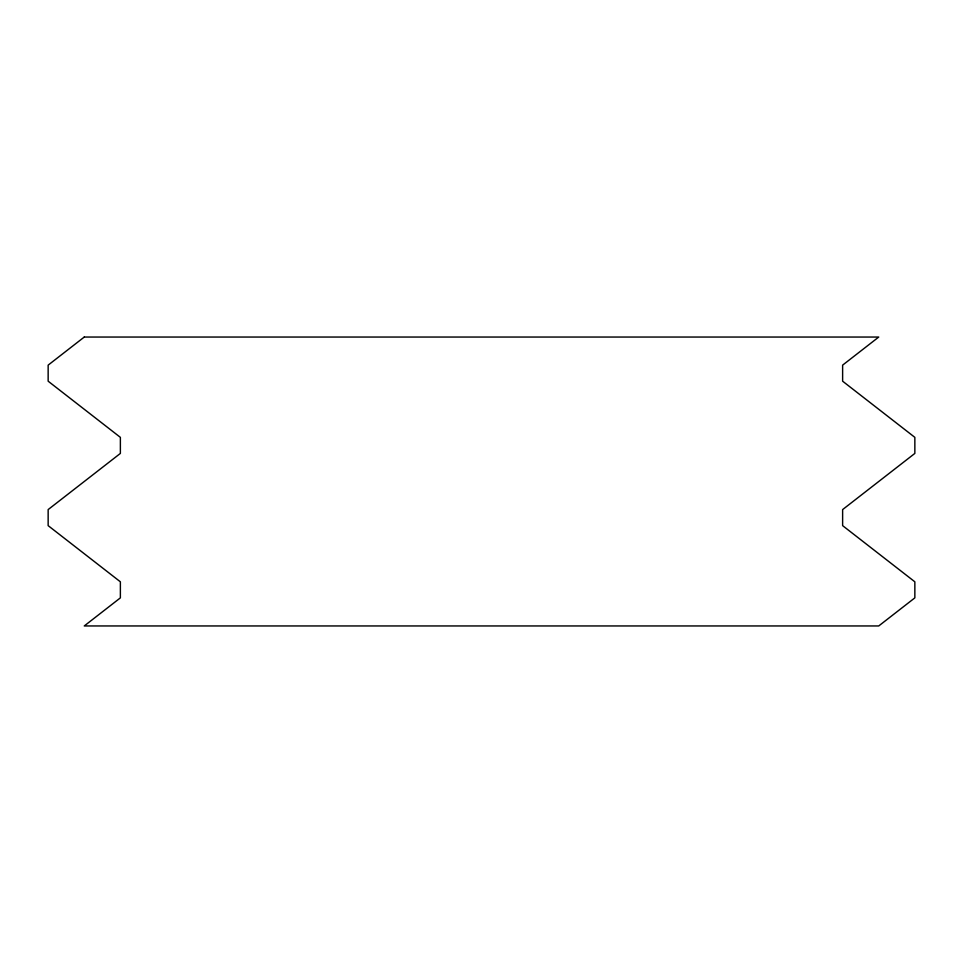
<?xml version="1.0" encoding="UTF-8"?>
<svg xmlns="http://www.w3.org/2000/svg" width="963" height="963" viewBox="0 0 963 963"><rect width="100%" height="100%" fill="white"/><g stroke="black" fill="none" stroke-linecap="round" stroke-linejoin="round"><path stroke-width="1.44" d="M84.263 337.05L48.15 365.133L48.15 381.192L120.375 437.358L120.375 453.417L48.15 509.583L48.15 525.642L120.375 581.808L120.375 597.867L84.263 625.95L878.738 625.95L914.85 597.867L914.85 581.808L842.625 525.642L842.625 509.583L914.85 453.417L914.85 437.358L842.625 381.192L842.625 365.133L878.738 337.05L84.263 337.05"/></g></svg>
